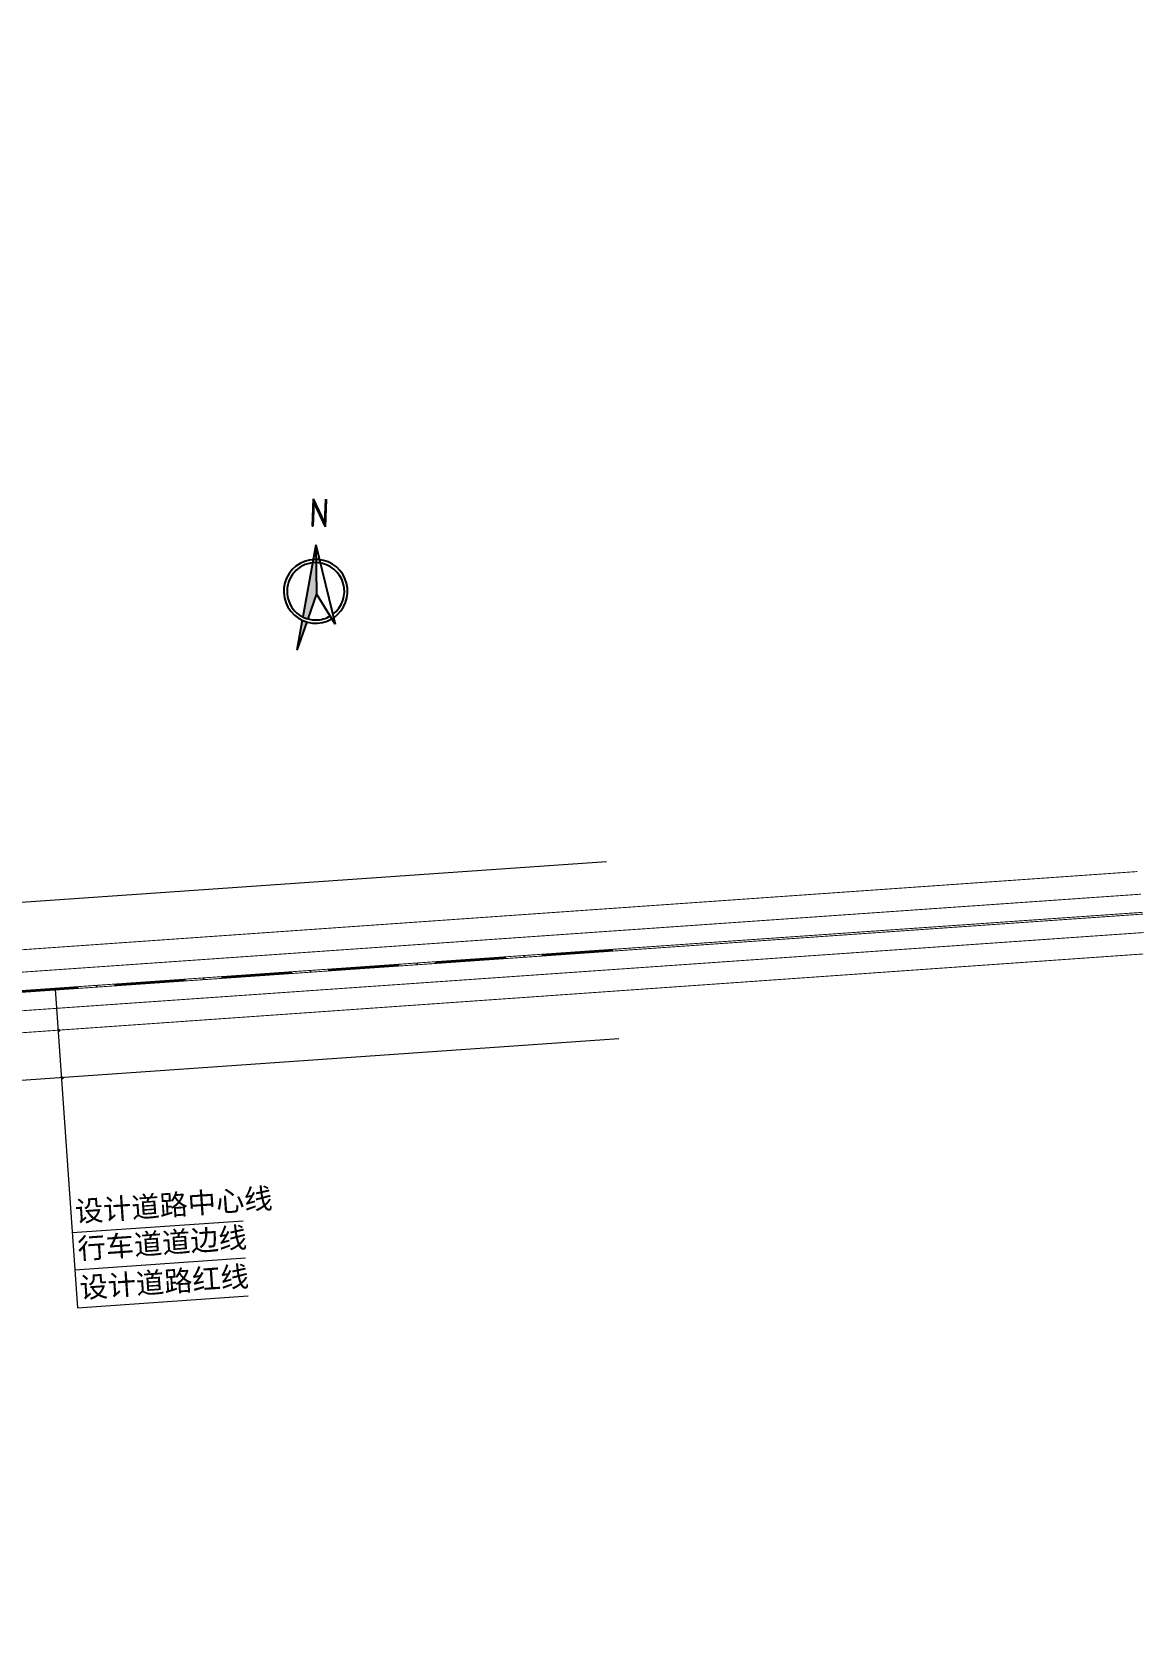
# Model space of a CAD drawing. Extents: x 561664 to 562035, y 4300329 to 4300600.
# Drawn here: x 561846.7 to 562034.7, y 4300330.1 to 4300599.6 of the extents above; entities that cross this region are included whole.
import ezdxf
from ezdxf.enums import TextEntityAlignment as Align

# ---------------------------------------------------------------- set-up
doc = ezdxf.new("R2010")
doc.units = 0
doc.header["$LTSCALE"] = 10
doc.linetypes.add('ACAD_ISO10W100', pattern=[18, 12, -3, 0, -3])
doc.linetypes.add('JTSS01', pattern=[6, 2, -4])
for name, color, linetype in [('@-指北针', 7, 'CONTINUOUS'), ('@-道路标线', 7, 'CONTINUOUS'), ('AXIS', 6, 'CONTINUOUS')]:
    doc.layers.add(name, color=color, linetype=linetype)
doc.layers.add('@-红线', color=1, linetype='CONTINUOUS', lineweight=0)
doc.layers.add('pp-dl-bz', color=7, linetype='CONTINUOUS', lineweight=0)
doc.styles.add('宋体', font='')
doc.styles.get('宋体').set_extended_font_data('SimSun')

# ---------------------------------------------------------------- blocks, each defined once
blk = doc.blocks.new('zhibeizhen')
at = {"layer": '@-指北针', "color": 6}
for p, q in [((561104.32, 4303102.87), (561103.91, 4303093.64)), ((561104.58, 4303101.54), (561104.22, 4303093.62)), ((561104.32, 4303102.87), (561108.08, 4303094.77)), ((561104.58, 4303101.54), (561108.33, 4303093.44)), ((561108.43, 4303102.69), (561108.08, 4303094.77)), ((561108.75, 4303102.67), (561108.33, 4303093.44)), ((561103.91, 4303093.64), (561103.91, 4303093.64)), ((561104.22, 4303093.62), (561103.91, 4303093.64)), ((561103.91, 4303093.64), (561103.91, 4303093.64)), ((561108.08, 4303094.77), (561108.08, 4303094.77)), ((561108.08, 4303094.77), (561108.08, 4303094.77)), ((561108.33, 4303093.44), (561108.33, 4303093.44)), ((561108.33, 4303093.44), (561108.33, 4303093.44))]:
    blk.add_line(p, q, dxfattribs=at)
at = {"layer": '@-指北针'}
for p, q in [((561105.24, 4303087.33), (561100.83, 4303062.94)), ((561105.24, 4303087.33), (561105.39, 4303070.71)), ((561105.24, 4303087.33), (561111.76, 4303060.49)), ((561105.39, 4303070.71), (561102.47, 4303062.3)), ((561111.76, 4303060.49), (561105.39, 4303070.71)), ((561100.62, 4303061.82), (561098.79, 4303051.72)), ((561102.11, 4303061.26), (561098.79, 4303051.72))]:
    blk.add_line(p, q, dxfattribs=at)
for radius, start, end in [(10.79, 83.1658, 300.491), (10.79, 304.2706, 84.7393), (9.69, 83.1658, 263.1658), (9.69, 306.728, 85.3067), (9.69, 263.1658, 270.0446), (9.69, 270.0446, 300.3273)]:
    blk.add_arc((561105.16, 4303071.61), radius, start, end, dxfattribs=at)
for points in [[(561104.22, 4303093.62), (561103.91, 4303093.64), (561104.58, 4303101.54), (561104.32, 4303102.87)], [(561108.33, 4303093.44), (561104.58, 4303101.54), (561108.08, 4303094.77), (561104.32, 4303102.87)], [(561108.33, 4303093.44), (561108.08, 4303094.77), (561108.75, 4303102.67), (561108.43, 4303102.69)], [(561105.24, 4303087.33), (561105.39, 4303070.71), (561100.83, 4303062.94), (561102.47, 4303062.3)], [(561100.62, 4303061.82), (561102.11, 4303061.26), (561098.79, 4303051.72)]]:
    blk.add_solid(points, dxfattribs=at)

msp = doc.modelspace()

# ---------------------------------------------------------------- linework, layer by layer
at = {"layer": '@-红线'}
for p, q in [((561943.84, 4300459.364), (561733.02, 4300444.662)), ((561945.927, 4300429.437), (561735.12, 4300414.735))]:
    msp.add_line(p, q, dxfattribs=at)
at = {"layer": '@-道路标线', "color": 7, "linetype": 'Continuous', "const_width": 0.15, "flags": 128}
for points in [[(562033.565, 4300457.703), (561746.81, 4300437.604, -0.4142872), (561730.803, 4300451.528), (561720.464, 4300599.481)], [(562034.557, 4300443.78), (561747.79, 4300423.638, 0.4141805), (561733.878, 4300407.626), (561739.312, 4300330.13)]]:
    msp.add_lwpolyline(points, format="xyb", dxfattribs=at)
at = {"layer": '@-道路标线', "color": 7, "linetype": 'JTSS01', "ltscale": 0.1, "const_width": 0.15, "flags": 128}
for points in [[(561769.012, 4300435.403), (562034.158, 4300453.88)], [(561747.673, 4300427.398), (562034.61, 4300447.396)]]:
    msp.add_lwpolyline(points, dxfattribs=at)
at = {"layer": '@-道路标线', "color": 30, "linetype": 'Continuous', "ltscale": 0.08, "const_width": 0.15, "flags": 128}
for points in [[(562034.439, 4300450.813), (561747.285, 4300430.771)], [(561747.306, 4300430.471), (562034.483, 4300450.515)]]:
    msp.add_lwpolyline(points, dxfattribs=at)
at = {"layer": 'AXIS', "linetype": 'ACAD_ISO10W100', "lineweight": -3, "ltscale": 0.1}
msp.add_line((561944.884, 4300444.4), (561725.417, 4300429.095), dxfattribs=at)
at = {"layer": 'pp-dl-bz'}
for p, q in [((561850.688, 4300437.831), (561854.447, 4300383.985)), ((561853.559, 4300396.697), (561882.417, 4300398.711)), ((561853.998, 4300390.412), (561882.855, 4300392.426)), ((561854.447, 4300383.985), (561883.303, 4300385.999))]:
    msp.add_line(p, q, dxfattribs=at)
at = {"layer": 'pp-dl-bz', "const_width": 0.25}
for points in [[(561850.563, 4300437.823, 1), (561850.812, 4300437.84, 1), (561850.563, 4300437.823)], [(561851.175, 4300430.848, 1), (561851.425, 4300430.866, 1), (561851.175, 4300430.848)], [(561851.73, 4300422.826, 1), (561851.979, 4300422.844, 1), (561851.73, 4300422.826)]]:
    msp.add_lwpolyline(points, format="xyb", dxfattribs=at)

# ---------------------------------------------------------------- block references
at = {"layer": '@-指北针', "xscale": 0.5, "yscale": 0.5, "zscale": 0.5}
msp.add_blockref('zhibeizhen', (281342.113, 2148969.243), dxfattribs=at)

# ---------------------------------------------------------------- texts
at = {"layer": 'pp-dl-bz', "style": '宋体'}
for s, p in [('设计道路中心线', (561854.209, 4300397.444)), ('行车道道边线', (561854.648, 4300391.159)), ('设计道路红线', (561854.979, 4300384.579))]:
    msp.add_text(s, height=3.5, rotation=3.99343, dxfattribs=at).set_placement(p, align=Align.BOTTOM_LEFT)

doc.saveas('drawing.dxf')
